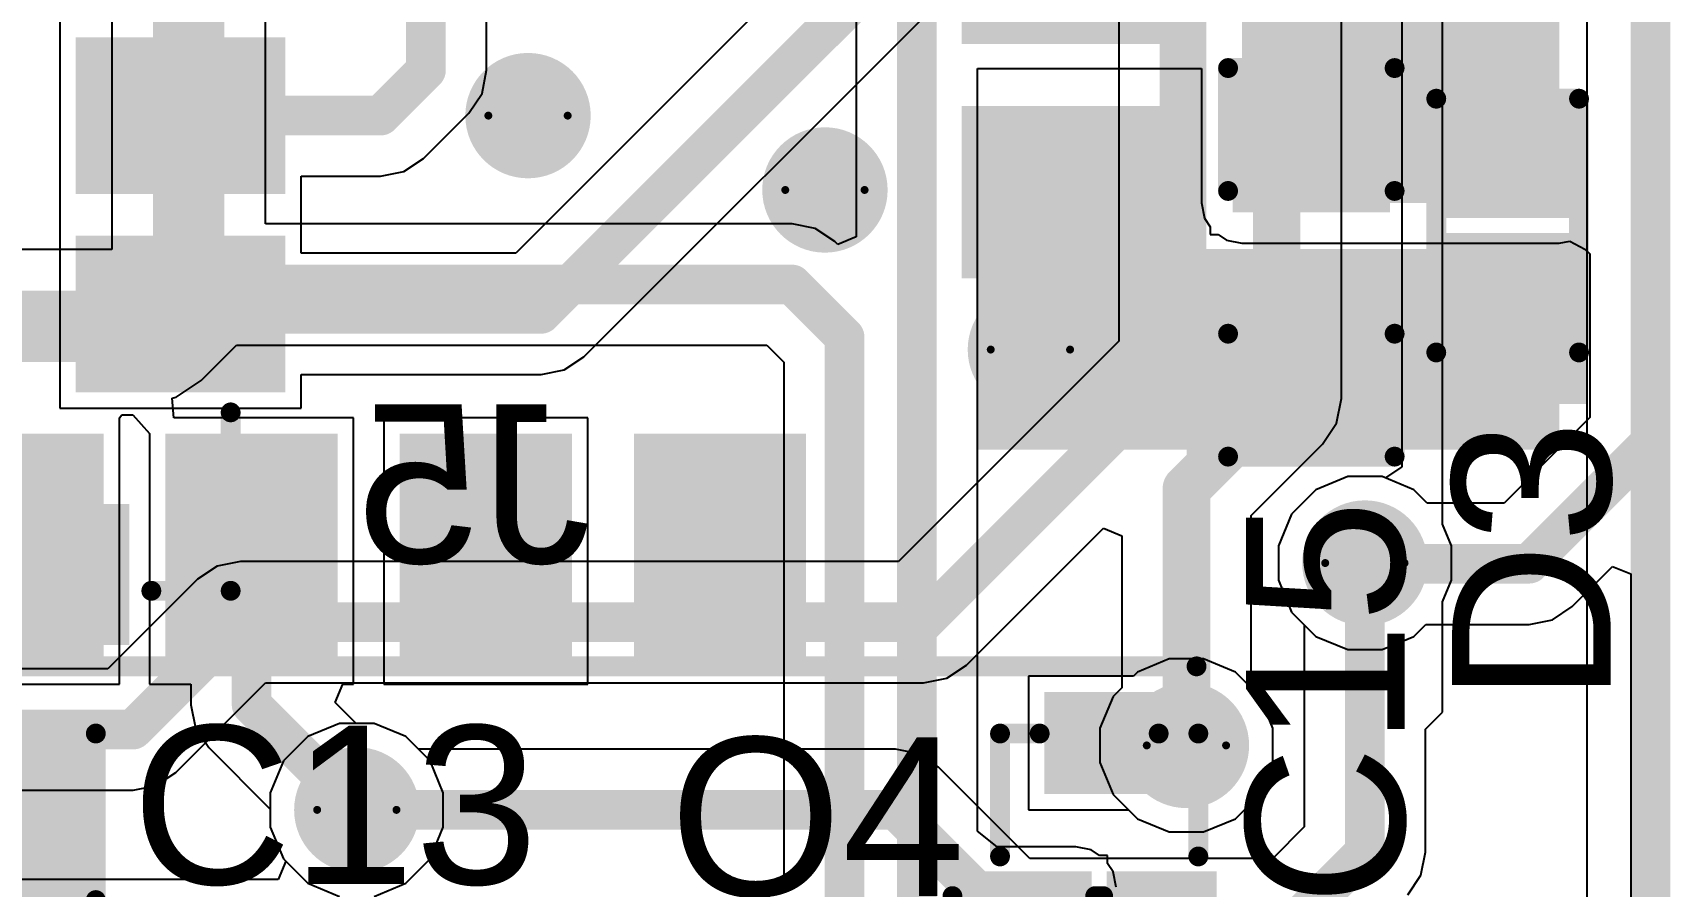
# Model space of a CAD drawing. Header units: inches. Extents: x 0 to 12.8, y -0.1 to 3.7.
# Drawn here: x 0.8731 to 1.286, y 0.3125 to 0.5277 of the extents above; entities that cross this region are included whole.
import ezdxf

# ---------------------------------------------------------------- set-up
doc = ezdxf.new("R2010")
doc.units = ezdxf.units.IN
doc.header["$MEASUREMENT"] = 0
for name, color, linetype in [('Bottom Layer', 5, 'Continuous'), ('Bottom Overlay', 54, 'Continuous'), ('Bottom Paste', 16, 'Continuous'), ('Bottom Solder', 6, 'Continuous'), ('Drill Drawing', 1, 'Continuous'), ('Top Layer', 1, 'Continuous'), ('Top Overlay', 2, 'Continuous'), ('Top Paste', 8, 'Continuous'), ('Top Solder', 216, 'Continuous'), ('Via Holes', 16, 'Continuous')]:
    doc.layers.add(name, color=color, linetype=linetype)
doc.styles.add('Arial', font='', dxfattribs={"height": 0.2})
doc.styles.get('Arial').set_extended_font_data('Arial')

# ---------------------------------------------------------------- blocks, each defined once
blk = doc.blocks.new('XKNANO_113_B_2')
at = {"layer": 'Bottom Layer'}
for points in [[(-0.26969, -0.16575), (-0.24213, -0.16575), (-0.24213, -0.24843), (-0.26969, -0.24843)], [(-0.20591, -0.24291), (-0.17441, -0.24291), (-0.17441, -0.2878), (-0.20591, -0.2878)], [(-0.15591, -0.24291), (-0.12441, -0.24291), (-0.12441, -0.2878), (-0.15591, -0.2878)]]:
    blk.add_hatch(color=5, dxfattribs=at).paths.add_polyline_path(points)
at = {"layer": 'Bottom Paste'}
for points in [[(-0.26969, -0.16575), (-0.24213, -0.16575), (-0.24213, -0.24843), (-0.26969, -0.24843)], [(-0.20591, -0.24291), (-0.17441, -0.24291), (-0.17441, -0.2878), (-0.20591, -0.2878)], [(-0.15591, -0.24291), (-0.12441, -0.24291), (-0.12441, -0.2878), (-0.15591, -0.2878)]]:
    blk.add_hatch(color=16, dxfattribs=at).paths.add_polyline_path(points)
at = {"layer": 'Bottom Solder'}
for points in [[(-0.27369, -0.16175), (-0.23813, -0.16175), (-0.23813, -0.25243), (-0.27369, -0.25243)], [(-0.20991, -0.23891), (-0.17041, -0.23891), (-0.17041, -0.2918), (-0.20991, -0.2918)], [(-0.15991, -0.23891), (-0.12041, -0.23891), (-0.12041, -0.2918), (-0.15991, -0.2918)]]:
    blk.add_hatch(color=6, dxfattribs=at).paths.add_polyline_path(points)
at = {"layer": 'Bottom Overlay'}
for points in [[(-0.26, -0.258, 0.005, 0.005, 0), (-0.26, -0.278, 0.005, 0.005, 0)], [(-0.26, -0.278, 0.005, 0.005, 0), (-0.215, -0.278, 0.005, 0.005, 0)]]:
    blk.add_lwpolyline(points, format="xyseb", dxfattribs=at)
for points in [[(-0.26125, -0.258, 0.0025, 0.0025, 1), (-0.25875, -0.258, 0.0025, 0.0025, 1)], [(-0.26125, -0.278, 0.0025, 0.0025, 1), (-0.25875, -0.278, 0.0025, 0.0025, 1)], [(-0.26125, -0.278, 0.0025, 0.0025, 1), (-0.25875, -0.278, 0.0025, 0.0025, 1)], [(-0.21625, -0.278, 0.0025, 0.0025, 1), (-0.21375, -0.278, 0.0025, 0.0025, 1)]]:
    blk.add_lwpolyline(points, format="xyseb", close=True, dxfattribs=at)
blk = doc.blocks.new('SIM7500E_4')
at = {"layer": 'Top Layer'}
for points in [[(0.91142, -0.84449), (0.86024, -0.84449), (0.86024, -0.80906), (0.91142, -0.80906)], [(0.60039, -0.94291), (0.60039, -0.89173), (0.63583, -0.89173), (0.63583, -0.94291)], [(0.65945, -0.94291), (0.65945, -0.89173), (0.69488, -0.89173), (0.69488, -0.94291)], [(0.7185, -0.94291), (0.7185, -0.89173), (0.75394, -0.89173), (0.75394, -0.94291)], [(0.77756, -0.94291), (0.77756, -0.89173), (0.81299, -0.89173), (0.81299, -0.94291)]]:
    blk.add_hatch(color=1, dxfattribs=at).paths.add_polyline_path(points)
at = {"layer": 'Top Paste'}
for points in [[(0.91142, -0.84449), (0.86024, -0.84449), (0.86024, -0.80906), (0.91142, -0.80906)], [(0.60039, -0.94291), (0.60039, -0.89173), (0.63583, -0.89173), (0.63583, -0.94291)], [(0.65945, -0.94291), (0.65945, -0.89173), (0.69488, -0.89173), (0.69488, -0.94291)], [(0.7185, -0.94291), (0.7185, -0.89173), (0.75394, -0.89173), (0.75394, -0.94291)], [(0.77756, -0.94291), (0.77756, -0.89173), (0.81299, -0.89173), (0.81299, -0.94291)]]:
    blk.add_hatch(color=8, dxfattribs=at).paths.add_polyline_path(points)
at = {"layer": 'Top Solder'}
for points in [[(0.91542, -0.78943), (0.85624, -0.78943), (0.85624, -0.746), (0.91542, -0.746)], [(0.91542, -0.84849), (0.85624, -0.84849), (0.85624, -0.80506), (0.91542, -0.80506)], [(0.59639, -0.94691), (0.59639, -0.88773), (0.63983, -0.88773), (0.63983, -0.94691)], [(0.65545, -0.94691), (0.65545, -0.88773), (0.69888, -0.88773), (0.69888, -0.94691)], [(0.7145, -0.94691), (0.7145, -0.88773), (0.75794, -0.88773), (0.75794, -0.94691)], [(0.77356, -0.94691), (0.77356, -0.88773), (0.81699, -0.88773), (0.81699, -0.94691)]]:
    blk.add_hatch(color=216, dxfattribs=at).paths.add_polyline_path(points)
at = {"layer": 'Top Overlay'}
for points in [[(0.91544, -0.94639, 0.005, 0.005, 0), (0.91544, 0.12061, 0.005, 0.005, 0)], [(-0.03356, -0.94639, 0.005, 0.005, 0), (0.91544, -0.94639, 0.005, 0.005, 0)]]:
    blk.add_lwpolyline(points, format="xyseb", dxfattribs=at)
blk.add_lwpolyline([(0.91419, -0.94639, 0.0025, 0.0025, 1), (0.91669, -0.94639, 0.0025, 0.0025, 1)], format="xyseb", close=True, dxfattribs=at)
blk.add_lwpolyline([(0.91419, -0.94639, 0.0025, 0.0025, 1), (0.91669, -0.94639, 0.0025, 0.0025, 1)], format="xyseb", close=True, dxfattribs=at)
blk = doc.blocks.new('C___0603_9')
at = {"layer": 'Top Layer'}
for points in [[(-0.015, 0.0175), (-0.015, -0.0175), (-0.045, -0.0175), (-0.045, 0.0175)], [(0.045, 0.0175), (0.045, -0.0175), (0.015, -0.0175), (0.015, 0.0175)]]:
    blk.add_hatch(color=1, dxfattribs=at).paths.add_polyline_path(points)
at = {"layer": 'Top Paste'}
for points in [[(-0.015, 0.0175), (-0.015, -0.0175), (-0.045, -0.0175), (-0.045, 0.0175)], [(0.045, 0.0175), (0.045, -0.0175), (0.015, -0.0175), (0.015, 0.0175)]]:
    blk.add_hatch(color=8, dxfattribs=at).paths.add_polyline_path(points)
at = {"layer": 'Top Solder'}
for points in [[(-0.01264, 0.01986), (-0.01264, -0.01986), (-0.04736, -0.01986), (-0.04736, 0.01986)], [(0.04736, 0.01986), (0.04736, -0.01986), (0.01264, -0.01986), (0.01264, 0.01986)]]:
    blk.add_hatch(color=216, dxfattribs=at).paths.add_polyline_path(points)
at = {"layer": 'Top Overlay'}
for points in [[(-0.049, 0.021, 0.005, 0.005, 0), (-0.049, -0.021, 0.005, 0.005, 0)], [(-0.018, 0.021, 0.005, 0.005, 0), (-0.049, 0.021, 0.005, 0.005, 0)], [(0.049, 0.021, 0.005, 0.005, 0), (0.018, 0.021, 0.005, 0.005, 0)], [(0.049, 0.021, 0.005, 0.005, 0), (0.049, -0.021, 0.005, 0.005, 0)], [(-0.018, -0.021, 0.005, 0.005, 0), (-0.049, -0.021, 0.005, 0.005, 0)], [(0.049, -0.021, 0.005, 0.005, 0), (0.018, -0.021, 0.005, 0.005, 0)]]:
    blk.add_lwpolyline(points, format="xyseb", dxfattribs=at)
for points in [[(-0.05025, 0.021, 0.0025, 0.0025, 1), (-0.04775, 0.021, 0.0025, 0.0025, 1)], [(-0.05025, 0.021, 0.0025, 0.0025, 1), (-0.04775, 0.021, 0.0025, 0.0025, 1)], [(-0.01925, 0.021, 0.0025, 0.0025, 1), (-0.01675, 0.021, 0.0025, 0.0025, 1)], [(0.01675, 0.021, 0.0025, 0.0025, 1), (0.01925, 0.021, 0.0025, 0.0025, 1)], [(0.04775, 0.021, 0.0025, 0.0025, 1), (0.05025, 0.021, 0.0025, 0.0025, 1)], [(0.04775, 0.021, 0.0025, 0.0025, 1), (0.05025, 0.021, 0.0025, 0.0025, 1)], [(-0.05025, -0.021, 0.0025, 0.0025, 1), (-0.04775, -0.021, 0.0025, 0.0025, 1)], [(-0.05025, -0.021, 0.0025, 0.0025, 1), (-0.04775, -0.021, 0.0025, 0.0025, 1)], [(-0.01925, -0.021, 0.0025, 0.0025, 1), (-0.01675, -0.021, 0.0025, 0.0025, 1)], [(0.01675, -0.021, 0.0025, 0.0025, 1), (0.01925, -0.021, 0.0025, 0.0025, 1)], [(0.04775, -0.021, 0.0025, 0.0025, 1), (0.05025, -0.021, 0.0025, 0.0025, 1)], [(0.04775, -0.021, 0.0025, 0.0025, 1), (0.05025, -0.021, 0.0025, 0.0025, 1)]]:
    blk.add_lwpolyline(points, format="xyseb", close=True, dxfattribs=at)
blk = doc.blocks.new('SOT_723_34')
at = {"layer": 'Top Layer'}
for points in [[(-0.00984, 0.0315), (0.00984, 0.0315), (0.00984, 0.01378), (-0.00984, 0.01378)], [(-0.02559, -0.01378), (-0.00591, -0.01378), (-0.00591, -0.0315), (-0.02559, -0.0315)], [(0.00591, -0.01378), (0.02559, -0.01378), (0.02559, -0.0315), (0.00591, -0.0315)]]:
    blk.add_hatch(color=1, dxfattribs=at).paths.add_polyline_path(points)
at = {"layer": 'Top Paste'}
for points in [[(-0.00984, 0.0315), (0.00984, 0.0315), (0.00984, 0.01378), (-0.00984, 0.01378)], [(-0.02559, -0.01378), (-0.00591, -0.01378), (-0.00591, -0.0315), (-0.02559, -0.0315)], [(0.00591, -0.01378), (0.02559, -0.01378), (0.02559, -0.0315), (0.00591, -0.0315)]]:
    blk.add_hatch(color=8, dxfattribs=at).paths.add_polyline_path(points)
at = {"layer": 'Top Solder'}
for points in [[(-0.01384, 0.0355), (0.01384, 0.0355), (0.01384, 0.00978), (-0.01384, 0.00978)], [(-0.02959, -0.00978), (-0.00191, -0.00978), (-0.00191, -0.0355), (-0.02959, -0.0355)], [(0.00191, -0.00978), (0.02959, -0.00978), (0.02959, -0.0355), (0.00191, -0.0355)]]:
    blk.add_hatch(color=216, dxfattribs=at).paths.add_polyline_path(points)
at = {"layer": 'Top Overlay'}
for points in [[(-0.025, -0.006, 0.005, 0.005, 0), (-0.025, 0.025, 0.005, 0.005, 0)], [(-0.025, 0.025, 0.005, 0.005, 0), (-0.015, 0.025, 0.005, 0.005, 0)], [(-0.025, -0.006, 0.005, 0.005, 0), (-0.025, 0.025, 0.005, 0.005, 0)], [(-0.025, 0.025, 0.005, 0.005, 0), (-0.015, 0.025, 0.005, 0.005, 0)], [(0.015, 0.025, 0.005, 0.005, 0), (0.025, 0.025, 0.005, 0.005, 0)], [(0.025, -0.006, 0.005, 0.005, 0), (0.025, 0.025, 0.005, 0.005, 0)], [(-0.037, -0.026, 0.005, 0.005, 0), (-0.037, -0.016, 0.005, 0.005, 0)], [(-0.037, -0.016, 0.005, 0.005, 0), (-0.032, -0.021, 0.005, 0.005, 0)], [(-0.001, -0.016, 0.005, 0.005, 0), (0.001, -0.016, 0.005, 0.005, 0)], [(-0.037, -0.026, 0.005, 0.005, 0), (-0.032, -0.021, 0.005, 0.005, 0)]]:
    blk.add_lwpolyline(points, format="xyseb", dxfattribs=at)
for points in [[(-0.02625, 0.025, 0.0025, 0.0025, 1), (-0.02375, 0.025, 0.0025, 0.0025, 1)], [(-0.02625, 0.025, 0.0025, 0.0025, 1), (-0.02375, 0.025, 0.0025, 0.0025, 1)], [(-0.02625, 0.025, 0.0025, 0.0025, 1), (-0.02375, 0.025, 0.0025, 0.0025, 1)], [(-0.02625, 0.025, 0.0025, 0.0025, 1), (-0.02375, 0.025, 0.0025, 0.0025, 1)], [(-0.01625, 0.025, 0.0025, 0.0025, 1), (-0.01375, 0.025, 0.0025, 0.0025, 1)], [(-0.01625, 0.025, 0.0025, 0.0025, 1), (-0.01375, 0.025, 0.0025, 0.0025, 1)], [(0.01375, 0.025, 0.0025, 0.0025, 1), (0.01625, 0.025, 0.0025, 0.0025, 1)], [(0.02375, 0.025, 0.0025, 0.0025, 1), (0.02625, 0.025, 0.0025, 0.0025, 1)], [(0.02375, 0.025, 0.0025, 0.0025, 1), (0.02625, 0.025, 0.0025, 0.0025, 1)], [(-0.02625, -0.006, 0.0025, 0.0025, 1), (-0.02375, -0.006, 0.0025, 0.0025, 1)], [(-0.02625, -0.006, 0.0025, 0.0025, 1), (-0.02375, -0.006, 0.0025, 0.0025, 1)], [(0.02375, -0.006, 0.0025, 0.0025, 1), (0.02625, -0.006, 0.0025, 0.0025, 1)], [(-0.03825, -0.016, 0.0025, 0.0025, 1), (-0.03575, -0.016, 0.0025, 0.0025, 1)], [(-0.03825, -0.016, 0.0025, 0.0025, 1), (-0.03575, -0.016, 0.0025, 0.0025, 1)], [(-0.00225, -0.016, 0.0025, 0.0025, 1), (0.00025, -0.016, 0.0025, 0.0025, 1)], [(-0.00025, -0.016, 0.0025, 0.0025, 1), (0.00225, -0.016, 0.0025, 0.0025, 1)], [(-0.03325, -0.021, 0.0025, 0.0025, 1), (-0.03075, -0.021, 0.0025, 0.0025, 1)], [(-0.03325, -0.021, 0.0025, 0.0025, 1), (-0.03075, -0.021, 0.0025, 0.0025, 1)], [(-0.03825, -0.026, 0.0025, 0.0025, 1), (-0.03575, -0.026, 0.0025, 0.0025, 1)], [(-0.03825, -0.026, 0.0025, 0.0025, 1), (-0.03575, -0.026, 0.0025, 0.0025, 1)]]:
    blk.add_lwpolyline(points, format="xyseb", close=True, dxfattribs=at)
blk = doc.blocks.new('DFN1006_2L__41')
at = {"layer": 'Top Layer'}
for points in [[(-0.02756, 0.01299), (-0.00591, 0.01299), (-0.00591, -0.01299), (-0.02756, -0.01299)], [(0.00591, 0.01299), (0.02756, 0.01299), (0.02756, -0.01299), (0.00591, -0.01299)]]:
    blk.add_hatch(color=1, dxfattribs=at).paths.add_polyline_path(points)
at = {"layer": 'Top Overlay'}
blk.add_hatch(color=2, dxfattribs=at).paths.add_polyline_path([(-0.045, -0.01989), (-0.032, -0.01989), (-0.032, 0.02011), (-0.045, 0.02011)])
at = {"layer": 'Top Paste'}
for points in [[(-0.02756, 0.01299), (-0.00591, 0.01299), (-0.00591, -0.01299), (-0.02756, -0.01299)], [(0.00591, 0.01299), (0.02756, 0.01299), (0.02756, -0.01299), (0.00591, -0.01299)]]:
    blk.add_hatch(color=8, dxfattribs=at).paths.add_polyline_path(points)
at = {"layer": 'Top Solder'}
for points in [[(-0.03156, 0.01699), (-0.00191, 0.01699), (-0.00191, -0.01699), (-0.03156, -0.01699)], [(0.00191, 0.01699), (0.03156, 0.01699), (0.03156, -0.01699), (0.00191, -0.01699)]]:
    blk.add_hatch(color=216, dxfattribs=at).paths.add_polyline_path(points)
at = {"layer": 'Top Overlay'}
for points in [[(-0.032, 0.018, 0.005, 0.005, 0), (-0.032, -0.018, 0.005, 0.005, 0)], [(-0.032, 0.018, 0.005, 0.005, 0), (0.032, 0.018, 0.005, 0.005, 0)], [(0.032, 0.018, 0.005, 0.005, 0), (0.032, -0.018, 0.005, 0.005, 0)], [(-0.032, -0.018, 0.005, 0.005, 0), (0.032, -0.018, 0.005, 0.005, 0)]]:
    blk.add_lwpolyline(points, format="xyseb", dxfattribs=at)
for points in [[(-0.03325, 0.018, 0.0025, 0.0025, 1), (-0.03075, 0.018, 0.0025, 0.0025, 1)], [(-0.03325, 0.018, 0.0025, 0.0025, 1), (-0.03075, 0.018, 0.0025, 0.0025, 1)], [(0.03075, 0.018, 0.0025, 0.0025, 1), (0.03325, 0.018, 0.0025, 0.0025, 1)], [(0.03075, 0.018, 0.0025, 0.0025, 1), (0.03325, 0.018, 0.0025, 0.0025, 1)], [(-0.03325, -0.018, 0.0025, 0.0025, 1), (-0.03075, -0.018, 0.0025, 0.0025, 1)], [(-0.03325, -0.018, 0.0025, 0.0025, 1), (-0.03075, -0.018, 0.0025, 0.0025, 1)], [(0.03075, -0.018, 0.0025, 0.0025, 1), (0.03325, -0.018, 0.0025, 0.0025, 1)], [(0.03075, -0.018, 0.0025, 0.0025, 1), (0.03325, -0.018, 0.0025, 0.0025, 1)]]:
    blk.add_lwpolyline(points, format="xyseb", close=True, dxfattribs=at)
blk = doc.blocks.new('C___0603_50')
at = {"layer": 'Top Layer'}
for points in [[(-0.015, 0.0175), (-0.015, -0.0175), (-0.045, -0.0175), (-0.045, 0.0175)], [(0.045, 0.0175), (0.045, -0.0175), (0.015, -0.0175), (0.015, 0.0175)]]:
    blk.add_hatch(color=1, dxfattribs=at).paths.add_polyline_path(points)
at = {"layer": 'Top Paste'}
for points in [[(-0.015, 0.0175), (-0.015, -0.0175), (-0.045, -0.0175), (-0.045, 0.0175)], [(0.045, 0.0175), (0.045, -0.0175), (0.015, -0.0175), (0.015, 0.0175)]]:
    blk.add_hatch(color=8, dxfattribs=at).paths.add_polyline_path(points)
at = {"layer": 'Top Solder'}
for points in [[(-0.01264, 0.01986), (-0.01264, -0.01986), (-0.04736, -0.01986), (-0.04736, 0.01986)], [(0.04736, 0.01986), (0.04736, -0.01986), (0.01264, -0.01986), (0.01264, 0.01986)]]:
    blk.add_hatch(color=216, dxfattribs=at).paths.add_polyline_path(points)
at = {"layer": 'Top Overlay'}
for points in [[(-0.049, 0.021, 0.005, 0.005, 0), (-0.049, -0.021, 0.005, 0.005, 0)], [(-0.049, 0.021, 0.005, 0.005, 0), (-0.018, 0.021, 0.005, 0.005, 0)], [(0.018, 0.021, 0.005, 0.005, 0), (0.049, 0.021, 0.005, 0.005, 0)], [(0.049, 0.021, 0.005, 0.005, 0), (0.049, -0.021, 0.005, 0.005, 0)], [(-0.049, -0.021, 0.005, 0.005, 0), (-0.018, -0.021, 0.005, 0.005, 0)], [(0.018, -0.021, 0.005, 0.005, 0), (0.049, -0.021, 0.005, 0.005, 0)]]:
    blk.add_lwpolyline(points, format="xyseb", dxfattribs=at)
for points in [[(-0.05025, 0.021, 0.0025, 0.0025, 1), (-0.04775, 0.021, 0.0025, 0.0025, 1)], [(-0.05025, 0.021, 0.0025, 0.0025, 1), (-0.04775, 0.021, 0.0025, 0.0025, 1)], [(-0.01925, 0.021, 0.0025, 0.0025, 1), (-0.01675, 0.021, 0.0025, 0.0025, 1)], [(0.01675, 0.021, 0.0025, 0.0025, 1), (0.01925, 0.021, 0.0025, 0.0025, 1)], [(0.04775, 0.021, 0.0025, 0.0025, 1), (0.05025, 0.021, 0.0025, 0.0025, 1)], [(0.04775, 0.021, 0.0025, 0.0025, 1), (0.05025, 0.021, 0.0025, 0.0025, 1)], [(-0.05025, -0.021, 0.0025, 0.0025, 1), (-0.04775, -0.021, 0.0025, 0.0025, 1)], [(-0.05025, -0.021, 0.0025, 0.0025, 1), (-0.04775, -0.021, 0.0025, 0.0025, 1)], [(-0.01925, -0.021, 0.0025, 0.0025, 1), (-0.01675, -0.021, 0.0025, 0.0025, 1)], [(0.01675, -0.021, 0.0025, 0.0025, 1), (0.01925, -0.021, 0.0025, 0.0025, 1)], [(0.04775, -0.021, 0.0025, 0.0025, 1), (0.05025, -0.021, 0.0025, 0.0025, 1)], [(0.04775, -0.021, 0.0025, 0.0025, 1), (0.05025, -0.021, 0.0025, 0.0025, 1)]]:
    blk.add_lwpolyline(points, format="xyseb", close=True, dxfattribs=at)

msp = doc.modelspace()

# ---------------------------------------------------------------- hatches: boundary and pattern name
at = {"layer": 'Bottom Layer'}
h = msp.add_hatch(color=5, dxfattribs=at)
edge = h.paths.add_edge_path()
edge.add_arc((0.99798, 0.50684), 0.01181, 0, 360)
h = msp.add_hatch(color=5, dxfattribs=at)
edge = h.paths.add_edge_path()
edge.add_arc((1.07285, 0.48809), 0.01181, 0, 360)
h = msp.add_hatch(color=5, dxfattribs=at)
edge = h.paths.add_edge_path()
edge.add_arc((1.12466, 0.44784), 0.01181, 0, 360)
h = msp.add_hatch(color=5, dxfattribs=at)
edge = h.paths.add_edge_path()
edge.add_arc((1.209, 0.394), 0.01181, 0, 360)
h = msp.add_hatch(color=5, dxfattribs=at)
edge = h.paths.add_edge_path()
edge.add_arc((1.164, 0.348), 0.01181, 0, 360)
h = msp.add_hatch(color=5, dxfattribs=at)
edge = h.paths.add_edge_path()
edge.add_arc((0.95481, 0.33174), 0.01181, 0, 360)
at = {"layer": 'Bottom Solder'}
h = msp.add_hatch(color=6, dxfattribs=at)
edge = h.paths.add_edge_path()
edge.add_arc((0.99798, 0.50684), 0.01581, 0, 360)
h = msp.add_hatch(color=6, dxfattribs=at)
edge = h.paths.add_edge_path()
edge.add_arc((1.07285, 0.48809), 0.01581, 0, 360)
h = msp.add_hatch(color=6, dxfattribs=at)
edge = h.paths.add_edge_path()
edge.add_arc((1.12466, 0.44784), 0.01581, 0, 360)
h = msp.add_hatch(color=6, dxfattribs=at)
edge = h.paths.add_edge_path()
edge.add_arc((1.209, 0.394), 0.01581, 0, 360)
h = msp.add_hatch(color=6, dxfattribs=at)
edge = h.paths.add_edge_path()
edge.add_arc((1.164, 0.348), 0.01581, 0, 360)
h = msp.add_hatch(color=6, dxfattribs=at)
edge = h.paths.add_edge_path()
edge.add_arc((0.95481, 0.33174), 0.01581, 0, 360)
at = {"layer": 'Top Layer'}
for points in [[(1.178, 0.48484), (1.25799, 0.48484), (1.25799, 0.56433), (1.178, 0.56433)], [(1.11135, 0.4226), (1.25799, 0.4226), (1.25799, 0.4732), (1.11135, 0.4732)], [(0.83891, 0.27201), (0.885, 0.27201), (0.885, 0.3475), (0.83891, 0.3475)]]:
    msp.add_hatch(color=1, dxfattribs=at).paths.add_polyline_path(points)
h = msp.add_hatch(color=1, dxfattribs=at)
edge = h.paths.add_edge_path()
edge.add_arc((0.99798, 0.50684), 0.01181, 0, 360)
h = msp.add_hatch(color=1, dxfattribs=at)
edge = h.paths.add_edge_path()
edge.add_arc((1.07285, 0.48809), 0.01181, 0, 360)
h = msp.add_hatch(color=1, dxfattribs=at)
edge = h.paths.add_edge_path()
edge.add_arc((1.12466, 0.44784), 0.01181, 0, 360)
h = msp.add_hatch(color=1, dxfattribs=at)
edge = h.paths.add_edge_path()
edge.add_arc((1.209, 0.394), 0.01181, 0, 360)
h = msp.add_hatch(color=1, dxfattribs=at)
edge = h.paths.add_edge_path()
edge.add_arc((1.164, 0.348), 0.01181, 0, 360)
h = msp.add_hatch(color=1, dxfattribs=at)
edge = h.paths.add_edge_path()
edge.add_arc((0.95481, 0.33174), 0.01181, 0, 360)
at = {"layer": 'Top Solder'}
h = msp.add_hatch(color=216, dxfattribs=at)
edge = h.paths.add_edge_path()
edge.add_arc((0.99798, 0.50684), 0.01581, 0, 360)
h = msp.add_hatch(color=216, dxfattribs=at)
edge = h.paths.add_edge_path()
edge.add_arc((1.07285, 0.48809), 0.01581, 0, 360)
h = msp.add_hatch(color=216, dxfattribs=at)
edge = h.paths.add_edge_path()
edge.add_arc((1.12466, 0.44784), 0.01581, 0, 360)
h = msp.add_hatch(color=216, dxfattribs=at)
edge = h.paths.add_edge_path()
edge.add_arc((1.209, 0.394), 0.01581, 0, 360)
h = msp.add_hatch(color=216, dxfattribs=at)
edge = h.paths.add_edge_path()
edge.add_arc((1.164, 0.348), 0.01581, 0, 360)
h = msp.add_hatch(color=216, dxfattribs=at)
edge = h.paths.add_edge_path()
edge.add_arc((0.95481, 0.33174), 0.01581, 0, 360)
at = {"layer": 'Via Holes'}
h = msp.add_hatch(color=7, dxfattribs=at)
edge = h.paths.add_edge_path()
edge.add_arc((0.99798, 0.50684), 0.00591, 0, 360)
h = msp.add_hatch(color=7, dxfattribs=at)
edge = h.paths.add_edge_path()
edge.add_arc((1.07285, 0.48809), 0.00591, 0, 360)
h = msp.add_hatch(color=7, dxfattribs=at)
edge = h.paths.add_edge_path()
edge.add_arc((1.12466, 0.44784), 0.00591, 0, 360)
h = msp.add_hatch(color=7, dxfattribs=at)
edge = h.paths.add_edge_path()
edge.add_arc((1.209, 0.394), 0.00591, 0, 360)
h = msp.add_hatch(color=7, dxfattribs=at)
edge = h.paths.add_edge_path()
edge.add_arc((1.164, 0.348), 0.00591, 0, 360)
h = msp.add_hatch(color=7, dxfattribs=at)
edge = h.paths.add_edge_path()
edge.add_arc((0.95481, 0.33174), 0.00591, 0, 360)

# ---------------------------------------------------------------- linework, layer by layer
at = {"layer": 'Bottom Layer'}
for p, q in [((1.21835, 0.79774), (1.21835, 0.41823)), ((1.22855, 0.4038), (1.22855, 0.8)), ((1.265, 0.8), (1.265, 0.259)), ((1.14693, 0.6805), (1.14693, 0.44993)), ((1.01207, 0.44603), (1.12233, 0.55629)), ((0.98754, 0.5183), (0.98754, 0.53299)), ((0.87991, 0.53059), (0.87991, 0.48309)), ((1.05529, 0.5325), (0.99493, 0.47214)), ((1.20307, 0.43552), (1.20307, 0.53208)), ((0.98638, 0.51244), (0.98754, 0.5183)), ((0.98306, 0.50748), (0.98638, 0.51244)), ((0.97161, 0.49603), (0.98306, 0.50748)), ((0.96665, 0.49271), (0.97161, 0.49603)), ((0.9408, 0.48309), (0.9408, 0.49155)), ((0.9408, 0.49155), (0.9608, 0.49155)), ((0.9608, 0.49155), (0.96665, 0.49271)), ((0.87991, 0.48309), (0.87991, 0.48309)), ((0.87991, 0.48309), (0.87991, 0.48059)), ((0.87991, 0.48059), (0.87991, 0.48059)), ((0.87991, 0.48059), (0.87991, 0.43309)), ((0.9408, 0.48059), (0.9408, 0.48309)), ((0.9408, 0.48309), (0.9408, 0.48309)), ((0.9408, 0.47214), (0.9408, 0.48059)), ((0.9408, 0.48059), (0.9408, 0.48059)), ((0.99493, 0.47214), (0.9408, 0.47214)), ((1.00711, 0.44271), (1.01207, 0.44603)), ((1.14693, 0.44993), (1.09136, 0.39437)), ((1.00126, 0.44155), (1.00711, 0.44271)), ((0.9408, 0.43309), (0.9408, 0.44155)), ((0.9408, 0.44155), (1.00126, 0.44155)), ((1.20183, 0.42928), (1.20307, 0.43552)), ((0.87991, 0.43309), (0.9408, 0.43309)), ((1.1983, 0.42399), (1.20183, 0.42928)), ((1.18031, 0.40601), (1.1983, 0.42399)), ((1.21835, 0.41823), (1.21419, 0.41546)), ((1.20466, 0.41581), (1.19665, 0.41249)), ((1.21334, 0.41581), (1.20466, 0.41581)), ((1.21419, 0.41546), (1.21334, 0.41581)), ((1.19665, 0.41249), (1.19051, 0.40635)), ((1.18031, 0.36253), (1.18031, 0.40601)), ((1.19051, 0.40635), (1.18719, 0.39834)), ((1.10851, 0.36826), (1.14307, 0.40281)), ((1.14307, 0.40281), (1.14769, 0.4009)), ((1.14769, 0.4009), (1.14769, 0.36253)), ((1.23081, 0.39834), (1.22855, 0.4038)), ((1.18719, 0.39834), (1.18719, 0.38966)), ((1.23081, 0.38966), (1.23081, 0.39834)), ((0.91961, 0.3932), (0.91465, 0.38989)), ((0.92547, 0.39437), (0.91961, 0.3932)), ((1.09136, 0.39437), (0.92547, 0.39437)), ((0.91465, 0.38989), (0.89206, 0.36729)), ((1.18719, 0.38966), (1.19051, 0.38165)), ((1.22855, 0.3842), (1.23081, 0.38966)), ((1.22855, 0.35635), (1.22855, 0.3842)), ((1.19051, 0.38165), (1.19371, 0.37845)), ((1.19371, 0.37845), (1.19371, 0.32744)), ((1.10355, 0.36495), (1.10851, 0.36826)), ((0.89206, 0.36729), (0.29533, 0.36729)), ((0.90921, 0.34119), (0.9318, 0.36378)), ((0.9318, 0.36378), (1.0977, 0.36378)), ((1.0977, 0.36378), (1.10355, 0.36495)), ((1.14551, 0.36035), (1.14219, 0.35234)), ((1.14769, 0.36253), (1.14551, 0.36035)), ((1.18249, 0.36035), (1.18031, 0.36253)), ((1.18581, 0.35234), (1.18249, 0.36035)), ((1.22429, 0.3521), (1.22855, 0.35635)), ((0.95047, 0.35355), (0.94246, 0.35023)), ((0.95915, 0.35355), (0.95047, 0.35355)), ((0.96717, 0.35023), (0.95915, 0.35355)), ((1.14219, 0.35234), (1.14219, 0.34366)), ((1.18581, 0.34366), (1.18581, 0.35234)), ((1.22429, 0.32111), (1.22429, 0.3521)), ((0.94246, 0.35023), (0.93632, 0.34409)), ((0.97036, 0.34703), (0.96717, 0.35023)), ((1.09067, 0.34703), (0.97036, 0.34703)), ((1.09652, 0.34586), (1.09067, 0.34703)), ((0.93632, 0.34409), (0.933, 0.33607)), ((1.10148, 0.34255), (1.09652, 0.34586)), ((1.14219, 0.34366), (1.14551, 0.33565)), ((1.18249, 0.33565), (1.18581, 0.34366)), ((0.90424, 0.33787), (0.90921, 0.34119)), ((1.12455, 0.31948), (1.10148, 0.34255)), ((0.289, 0.33671), (0.89839, 0.33671)), ((0.89839, 0.33671), (0.90424, 0.33787)), ((0.933, 0.33607), (0.933, 0.3274)), ((1.14551, 0.33565), (1.15165, 0.32951)), ((1.17635, 0.32951), (1.18249, 0.33565)), ((0.933, 0.3274), (0.93632, 0.31938)), ((1.15165, 0.32951), (1.15966, 0.32619)), ((1.16834, 0.32619), (1.17635, 0.32951)), ((1.19371, 0.32744), (1.18575, 0.31948)), ((1.15966, 0.32619), (1.16834, 0.32619)), ((0.93689, 0.31882), (0.93497, 0.3142)), ((0.93632, 0.31938), (0.93689, 0.31882)), ((1.18575, 0.31948), (1.12455, 0.31948)), ((1.22313, 0.31526), (1.22429, 0.32111)), ((0.93497, 0.3142), (0.53953, 0.3142)), ((1.21981, 0.31029), (1.22313, 0.31526))]:
    msp.add_line(p, q, dxfattribs=at)
for points in [[(1.16222, 0.4436, 0.01, 0.01, 0), (1.16222, 0.88672, 0.01, 0.01, 0)], [(1.281, 0.2428, 0.01, 0.01, 0), (1.281, 0.80757, 0.01, 0.01, 0)], [(0.97225, 0.5183, 0.01, 0.01, 0), (0.97225, 0.57835, 0.01, 0.01, 0)], [(1.00126, 0.45684, 0.01, 0.01, 0), (1.11152, 0.5671, 0.01, 0.01, 0)], [(1.18676, 0.43552, 0.012, 0.012, 0), (1.18676, 0.54661, 0.012, 0.012, 0)], [(0.9608, 0.50684, 0.01, 0.01, 0), (0.97225, 0.5183, 0.01, 0.01, 0)], [(0.91035, 0.50684, 0.01, 0.01, 0), (0.9608, 0.50684, 0.01, 0.01, 0)], [(0.91035, 0.45684, 0.01, 0.01, 0), (1.00126, 0.45684, 0.01, 0.01, 0)], [(1.0977, 0.37907, 0.01, 0.01, 0), (1.16222, 0.4436, 0.01, 0.01, 0)], [(1.164, 0.41276, 0.012, 0.012, 0), (1.18676, 0.43552, 0.012, 0.012, 0)], [(1.164, 0.348, 0.012, 0.012, 0), (1.164, 0.41276, 0.012, 0.012, 0)], [(1.209, 0.32111, 0.01, 0.01, 0), (1.209, 0.394, 0.01, 0.01, 0)], [(0.89839, 0.352, 0.01, 0.01, 0), (0.92547, 0.37907, 0.01, 0.01, 0)], [(0.92547, 0.37907, 0.01, 0.01, 0), (1.0977, 0.37907, 0.01, 0.01, 0)], [(0.289, 0.352, 0.01, 0.01, 0), (0.89839, 0.352, 0.01, 0.01, 0)], [(0.95481, 0.33174, 0.01, 0.01, 0), (1.09067, 0.33174, 0.01, 0.01, 0)], [(1.09067, 0.33174, 0.01, 0.01, 0), (1.11821, 0.30419, 0.01, 0.01, 0)], [(1.19208, 0.30419, 0.01, 0.01, 0), (1.209, 0.32111, 0.01, 0.01, 0)]]:
    msp.add_lwpolyline(points, format="xyseb", dxfattribs=at)
for points in [[(0.96975, 0.5183, 0.005, 0.005, 1), (0.97475, 0.5183, 0.005, 0.005, 1)], [(0.96975, 0.5183, 0.005, 0.005, 1), (0.97475, 0.5183, 0.005, 0.005, 1)], [(0.90785, 0.50684, 0.005, 0.005, 1), (0.91285, 0.50684, 0.005, 0.005, 1)], [(0.9583, 0.50684, 0.005, 0.005, 1), (0.9633, 0.50684, 0.005, 0.005, 1)], [(0.9583, 0.50684, 0.005, 0.005, 1), (0.9633, 0.50684, 0.005, 0.005, 1)], [(0.90785, 0.45684, 0.005, 0.005, 1), (0.91285, 0.45684, 0.005, 0.005, 1)], [(0.99876, 0.45684, 0.005, 0.005, 1), (1.00376, 0.45684, 0.005, 0.005, 1)], [(0.99876, 0.45684, 0.005, 0.005, 1), (1.00376, 0.45684, 0.005, 0.005, 1)], [(1.15972, 0.4436, 0.005, 0.005, 1), (1.16472, 0.4436, 0.005, 0.005, 1)], [(1.15972, 0.4436, 0.005, 0.005, 1), (1.16472, 0.4436, 0.005, 0.005, 1)], [(1.18376, 0.43552, 0.006, 0.006, 1), (1.18976, 0.43552, 0.006, 0.006, 1)], [(1.18376, 0.43552, 0.006, 0.006, 1), (1.18976, 0.43552, 0.006, 0.006, 1)], [(1.161, 0.41276, 0.006, 0.006, 1), (1.167, 0.41276, 0.006, 0.006, 1)], [(1.161, 0.41276, 0.006, 0.006, 1), (1.167, 0.41276, 0.006, 0.006, 1)], [(1.2065, 0.394, 0.005, 0.005, 1), (1.2115, 0.394, 0.005, 0.005, 1)], [(0.92297, 0.37907, 0.005, 0.005, 1), (0.92797, 0.37907, 0.005, 0.005, 1)], [(0.92297, 0.37907, 0.005, 0.005, 1), (0.92797, 0.37907, 0.005, 0.005, 1)], [(1.0952, 0.37907, 0.005, 0.005, 1), (1.1002, 0.37907, 0.005, 0.005, 1)], [(1.0952, 0.37907, 0.005, 0.005, 1), (1.1002, 0.37907, 0.005, 0.005, 1)], [(0.89589, 0.352, 0.005, 0.005, 1), (0.90089, 0.352, 0.005, 0.005, 1)], [(0.89589, 0.352, 0.005, 0.005, 1), (0.90089, 0.352, 0.005, 0.005, 1)], [(1.161, 0.348, 0.006, 0.006, 1), (1.167, 0.348, 0.006, 0.006, 1)], [(0.95231, 0.33174, 0.005, 0.005, 1), (0.95731, 0.33174, 0.005, 0.005, 1)], [(1.08817, 0.33174, 0.005, 0.005, 1), (1.09317, 0.33174, 0.005, 0.005, 1)], [(1.08817, 0.33174, 0.005, 0.005, 1), (1.09317, 0.33174, 0.005, 0.005, 1)], [(1.2065, 0.32111, 0.005, 0.005, 1), (1.2115, 0.32111, 0.005, 0.005, 1)], [(1.2065, 0.32111, 0.005, 0.005, 1), (1.2115, 0.32111, 0.005, 0.005, 1)]]:
    msp.add_lwpolyline(points, format="xyseb", close=True, dxfattribs=at)
at = {"layer": 'Drill Drawing'}
for points in [[(1.00798, 0.50684, 0.002, 0.002, 1), (0.98798, 0.50684, 0.002, 0.002, 1)], [(0.98748, 0.50684, 0.001, 0.001, 1), (0.98848, 0.50684, 0.001, 0.001, 1)], [(1.00748, 0.50684, 0.001, 0.001, 1), (1.00848, 0.50684, 0.001, 0.001, 1)], [(1.08285, 0.48809, 0.002, 0.002, 1), (1.06285, 0.48809, 0.002, 0.002, 1)], [(1.06235, 0.48809, 0.001, 0.001, 1), (1.06335, 0.48809, 0.001, 0.001, 1)], [(1.08235, 0.48809, 0.001, 0.001, 1), (1.08335, 0.48809, 0.001, 0.001, 1)], [(1.13466, 0.44784, 0.002, 0.002, 1), (1.11466, 0.44784, 0.002, 0.002, 1)], [(1.11416, 0.44784, 0.001, 0.001, 1), (1.11516, 0.44784, 0.001, 0.001, 1)], [(1.13416, 0.44784, 0.001, 0.001, 1), (1.13516, 0.44784, 0.001, 0.001, 1)], [(1.219, 0.394, 0.002, 0.002, 1), (1.199, 0.394, 0.002, 0.002, 1)], [(1.1985, 0.394, 0.001, 0.001, 1), (1.1995, 0.394, 0.001, 0.001, 1)], [(1.2185, 0.394, 0.001, 0.001, 1), (1.2195, 0.394, 0.001, 0.001, 1)], [(1.174, 0.348, 0.002, 0.002, 1), (1.154, 0.348, 0.002, 0.002, 1)], [(1.1535, 0.348, 0.001, 0.001, 1), (1.1545, 0.348, 0.001, 0.001, 1)], [(1.1735, 0.348, 0.001, 0.001, 1), (1.1745, 0.348, 0.001, 0.001, 1)], [(0.96481, 0.33174, 0.002, 0.002, 1), (0.94481, 0.33174, 0.002, 0.002, 1)], [(0.94431, 0.33174, 0.001, 0.001, 1), (0.94531, 0.33174, 0.001, 0.001, 1)], [(0.96431, 0.33174, 0.001, 0.001, 1), (0.96531, 0.33174, 0.001, 0.001, 1)]]:
    msp.add_lwpolyline(points, format="xyseb", close=True, dxfattribs=at)
at = {"layer": 'Top Layer'}
for p, q in [((0.89302, 0.77577), (0.89302, 0.47308)), ((1.08071, 0.75416), (1.08071, 0.47625)), ((0.93176, 0.47954), (0.93176, 0.53655)), ((1.11129, 0.51866), (1.11135, 0.5187)), ((1.11129, 0.32638), (1.11129, 0.51866)), ((1.11135, 0.5187), (1.1678, 0.5187)), ((1.1678, 0.5187), (1.1678, 0.48484)), ((1.1678, 0.48484), (1.16858, 0.48094)), ((1.06455, 0.47954), (0.93176, 0.47954)), ((1.0704, 0.47838), (1.06455, 0.47954)), ((1.16858, 0.48094), (1.17, 0.47882)), ((1.07536, 0.47506), (1.0704, 0.47838)), ((1.07609, 0.47434), (1.07536, 0.47506)), ((1.08071, 0.47625), (1.07609, 0.47434)), ((1.17, 0.47882), (1.17, 0.47684)), ((1.17, 0.47684), (1.17197, 0.47684)), ((1.17197, 0.47684), (1.17409, 0.47542)), ((1.17409, 0.47542), (1.178, 0.47465)), ((1.25799, 0.47465), (1.26071, 0.47519)), ((1.26071, 0.47519), (1.26442, 0.47313)), ((0.89302, 0.47308), (0.85057, 0.47308)), ((1.178, 0.47465), (1.25799, 0.47465)), ((1.26442, 0.47313), (1.26571, 0.47196)), ((1.26571, 0.47196), (1.26571, 0.43073)), ((0.91554, 0.44), (0.92449, 0.44895)), ((0.92449, 0.44895), (1.05821, 0.44895)), ((1.05821, 0.44895), (1.06252, 0.44465)), ((1.06252, 0.44465), (1.06252, 0.3138)), ((0.90926, 0.43581), (0.91554, 0.44)), ((0.90822, 0.4356), (0.90926, 0.43581)), ((0.90871, 0.4306), (0.90822, 0.4356)), ((0.89494, 0.4306), (0.89557, 0.43137)), ((0.89494, 0.42933), (0.89494, 0.4306)), ((0.89557, 0.43137), (0.89834, 0.43137)), ((0.89834, 0.43137), (0.90256, 0.42663)), ((0.95399, 0.4306), (0.90871, 0.4306)), ((0.95399, 0.36342), (0.95399, 0.4306)), ((1.01305, 0.4306), (0.96161, 0.4306)), ((0.96161, 0.4306), (0.96161, 0.36342)), ((1.01305, 0.36342), (1.01305, 0.4306)), ((1.26571, 0.43073), (1.24411, 0.40913)), ((0.89494, 0.36342), (0.89494, 0.42933)), ((0.90256, 0.42663), (0.90256, 0.36342)), ((1.20466, 0.41581), (1.19665, 0.41249)), ((1.21334, 0.41581), (1.20466, 0.41581)), ((1.22135, 0.41249), (1.21334, 0.41581)), ((1.19665, 0.41249), (1.19051, 0.40635)), ((1.22472, 0.40913), (1.22135, 0.41249)), ((1.24411, 0.40913), (1.22472, 0.40913)), ((1.19051, 0.40635), (1.18719, 0.39834)), ((1.18719, 0.39834), (1.18719, 0.38966)), ((1.26125, 0.38302), (1.2714, 0.39316)), ((1.2714, 0.39316), (1.27602, 0.39125)), ((1.18719, 0.38966), (1.19051, 0.38165)), ((1.27602, 0.39125), (1.27602, 0.017)), ((1.19051, 0.38165), (1.19665, 0.37551)), ((1.25629, 0.3797), (1.26125, 0.38302)), ((1.22135, 0.37551), (1.22438, 0.37854)), ((1.22438, 0.37854), (1.25044, 0.37854)), ((1.25044, 0.37854), (1.25629, 0.3797)), ((1.19665, 0.37551), (1.20466, 0.37219)), ((1.20466, 0.37219), (1.21334, 0.37219)), ((1.21334, 0.37219), (1.22135, 0.37551)), ((1.15966, 0.36981), (1.15165, 0.36649)), ((1.16834, 0.36981), (1.15966, 0.36981)), ((1.17635, 0.36649), (1.16834, 0.36981)), ((0.8435, 0.36342), (0.89494, 0.36342)), ((0.90256, 0.36342), (0.91298, 0.36342)), ((0.91298, 0.36342), (0.91298, 0.35827)), ((0.94938, 0.3588), (0.95129, 0.36342)), ((0.95129, 0.36342), (0.95399, 0.36342)), ((0.96161, 0.36342), (1.01305, 0.36342)), ((1.15065, 0.3655), (1.12416, 0.3655)), ((1.12416, 0.3655), (1.12416, 0.33178)), ((1.15165, 0.36649), (1.15065, 0.3655)), ((1.18249, 0.36035), (1.17635, 0.36649)), ((1.18581, 0.35234), (1.18249, 0.36035)), ((0.91298, 0.35827), (0.91415, 0.35242)), ((0.95463, 0.35355), (0.94938, 0.3588)), ((0.91415, 0.35242), (0.91746, 0.34746)), ((0.95915, 0.35355), (0.95463, 0.35355)), ((0.96717, 0.35023), (0.95915, 0.35355)), ((1.18581, 0.34366), (1.18581, 0.35234)), ((0.91746, 0.34746), (0.933, 0.33192)), ((0.9733, 0.34409), (0.96717, 0.35023)), ((0.97662, 0.33607), (0.9733, 0.34409)), ((1.18249, 0.33565), (1.18581, 0.34366)), ((0.97662, 0.3274), (0.97662, 0.33607)), ((1.17635, 0.32951), (1.18249, 0.33565)), ((0.933, 0.33192), (0.933, 0.3274)), ((1.12416, 0.33178), (1.14938, 0.33178)), ((1.14938, 0.33178), (1.15165, 0.32951)), ((0.933, 0.3274), (0.93632, 0.31938)), ((0.9733, 0.31938), (0.97662, 0.3274)), ((1.11629, 0.32239), (1.11129, 0.32638)), ((1.15165, 0.32951), (1.15966, 0.32619)), ((1.16834, 0.32619), (1.17635, 0.32951)), ((1.11641, 0.32242), (1.11629, 0.32239)), ((1.13609, 0.32242), (1.11641, 0.32242)), ((1.14, 0.32164), (1.13609, 0.32242)), ((1.15966, 0.32619), (1.16834, 0.32619)), ((0.93632, 0.31938), (0.94246, 0.31324)), ((0.96717, 0.31324), (0.9733, 0.31938)), ((1.14212, 0.32022), (1.14, 0.32164)), ((1.14409, 0.32022), (1.14212, 0.32022)), ((1.14409, 0.31825), (1.14409, 0.32022)), ((1.14551, 0.31612), (1.14409, 0.31825)), ((1.14629, 0.31222), (1.14551, 0.31612)), ((0.94246, 0.31324), (0.95047, 0.30992)), ((0.95915, 0.30992), (0.96717, 0.31324)), ((1.06252, 0.3138), (1.04793, 0.29922))]:
    msp.add_line(p, q, dxfattribs=at)
for points in [[(1.096, 0.29297, 0.01, 0.01, 0), (1.096, 1.04505, 0.01, 0.01, 0)], [(1.281, 0.42439, 0.01, 0.01, 0), (1.281, 0.89625, 0.01, 0.01, 0)], [(0.91239, 0.46425, 0.018, 0.018, 0), (0.91239, 0.786, 0.018, 0.018, 0)], [(0.90184, 0.4537, 0.018, 0.018, 0), (0.91239, 0.46425, 0.018, 0.018, 0)], [(0.91239, 0.46425, 0.01, 0.01, 0), (1.06455, 0.46425, 0.01, 0.01, 0)], [(1.06455, 0.46425, 0.01, 0.01, 0), (1.07781, 0.45098, 0.01, 0.01, 0)], [(0.76625, 0.4537, 0.018, 0.018, 0), (0.90184, 0.4537, 0.018, 0.018, 0)], [(1.07781, 0.30746, 0.01, 0.01, 0), (1.07781, 0.45098, 0.01, 0.01, 0)], [(1.25044, 0.39383, 0.01, 0.01, 0), (1.281, 0.42439, 0.01, 0.01, 0)], [(1.04639, 0.40094, 0.02, 0.02, 0), (1.05202, 0.40658, 0.02, 0.02, 0)], [(0.92828, 0.35827, 0.01, 0.01, 0), (0.92828, 0.40094, 0.01, 0.01, 0)], [(1.209, 0.394, 0.01, 0.01, 0), (1.20917, 0.39383, 0.01, 0.01, 0)], [(1.20917, 0.39383, 0.01, 0.01, 0), (1.25044, 0.39383, 0.01, 0.01, 0)], [(0.92828, 0.35827, 0.01, 0.01, 0), (0.95481, 0.33174, 0.01, 0.01, 0)], [(1.142, 0.34864, 0.012, 0.012, 0), (1.14232, 0.34832, 0.012, 0.012, 0)], [(1.14232, 0.34832, 0.012, 0.012, 0), (1.16368, 0.34832, 0.012, 0.012, 0)], [(1.16368, 0.34832, 0.012, 0.012, 0), (1.164, 0.348, 0.012, 0.012, 0)]]:
    msp.add_lwpolyline(points, format="xyseb", dxfattribs=at)
for points in [[(0.90789, 0.46425, 0.009, 0.009, 1), (0.91689, 0.46425, 0.009, 0.009, 1)], [(0.90789, 0.46425, 0.009, 0.009, 1), (0.91689, 0.46425, 0.009, 0.009, 1)], [(0.90989, 0.46425, 0.005, 0.005, 1), (0.91489, 0.46425, 0.005, 0.005, 1)], [(1.06205, 0.46425, 0.005, 0.005, 1), (1.06705, 0.46425, 0.005, 0.005, 1)], [(1.06205, 0.46425, 0.005, 0.005, 1), (1.06705, 0.46425, 0.005, 0.005, 1)], [(0.89734, 0.4537, 0.009, 0.009, 1), (0.90634, 0.4537, 0.009, 0.009, 1)], [(0.89734, 0.4537, 0.009, 0.009, 1), (0.90634, 0.4537, 0.009, 0.009, 1)], [(1.07531, 0.45098, 0.005, 0.005, 1), (1.08031, 0.45098, 0.005, 0.005, 1)], [(1.07531, 0.45098, 0.005, 0.005, 1), (1.08031, 0.45098, 0.005, 0.005, 1)], [(1.2785, 0.42439, 0.005, 0.005, 1), (1.2835, 0.42439, 0.005, 0.005, 1)], [(1.2785, 0.42439, 0.005, 0.005, 1), (1.2835, 0.42439, 0.005, 0.005, 1)], [(1.04702, 0.40658, 0.01, 0.01, 1), (1.05702, 0.40658, 0.01, 0.01, 1)], [(1.04139, 0.40094, 0.01, 0.01, 1), (1.05139, 0.40094, 0.01, 0.01, 1)], [(0.92578, 0.40094, 0.005, 0.005, 1), (0.93078, 0.40094, 0.005, 0.005, 1)], [(1.2065, 0.394, 0.005, 0.005, 1), (1.2115, 0.394, 0.005, 0.005, 1)], [(1.20667, 0.39383, 0.005, 0.005, 1), (1.21167, 0.39383, 0.005, 0.005, 1)], [(1.20667, 0.39383, 0.005, 0.005, 1), (1.21167, 0.39383, 0.005, 0.005, 1)], [(1.24794, 0.39383, 0.005, 0.005, 1), (1.25294, 0.39383, 0.005, 0.005, 1)], [(1.24794, 0.39383, 0.005, 0.005, 1), (1.25294, 0.39383, 0.005, 0.005, 1)], [(0.92578, 0.35827, 0.005, 0.005, 1), (0.93078, 0.35827, 0.005, 0.005, 1)], [(0.92578, 0.35827, 0.005, 0.005, 1), (0.93078, 0.35827, 0.005, 0.005, 1)], [(1.139, 0.34864, 0.006, 0.006, 1), (1.145, 0.34864, 0.006, 0.006, 1)], [(1.13932, 0.34832, 0.006, 0.006, 1), (1.14532, 0.34832, 0.006, 0.006, 1)], [(1.13932, 0.34832, 0.006, 0.006, 1), (1.14532, 0.34832, 0.006, 0.006, 1)], [(1.16068, 0.34832, 0.006, 0.006, 1), (1.16668, 0.34832, 0.006, 0.006, 1)], [(1.16068, 0.34832, 0.006, 0.006, 1), (1.16668, 0.34832, 0.006, 0.006, 1)], [(1.161, 0.348, 0.006, 0.006, 1), (1.167, 0.348, 0.006, 0.006, 1)], [(0.95231, 0.33174, 0.005, 0.005, 1), (0.95731, 0.33174, 0.005, 0.005, 1)]]:
    msp.add_lwpolyline(points, format="xyseb", close=True, dxfattribs=at)

# ---------------------------------------------------------------- block references
for name, p in [('SIM7500E_4', (0.25111, 1.31433)), ('SOT_723_34', (1.142, 0.326))]:
    msp.add_blockref(name, p)
for name, p, rotation in [('XKNANO_113_B_2', (0.645, 0.647), 90), ('C___0603_50', (1.1955, 0.46984), 90), ('DFN1006_2L__41', (1.245, 0.47911), 90), ('C___0603_9', (0.84, 0.33), 180)]:
    msp.add_blockref(name, p, dxfattribs=dict(rotation=rotation))

# ---------------------------------------------------------------- texts
at = {"layer": 'Bottom Overlay', "style": 'Arial', "text_generation_flag": 2}
msp.add_text('J5', height=0.04, dxfattribs=at).set_placement((1.0138, 0.39401))
at = {"layer": 'Top Overlay', "style": 'Arial'}
for s, p in [('D3', (1.27099, 0.35868)), ('C15', (1.21899, 0.30751))]:
    msp.add_text(s, height=0.04, rotation=90, dxfattribs=at).set_placement(p)
for s, p in [('C13', (0.89802, 0.31301)), ('Q4', (1.03368, 0.31001))]:
    msp.add_text(s, height=0.04, dxfattribs=at).set_placement(p)

doc.saveas('drawing.dxf')
